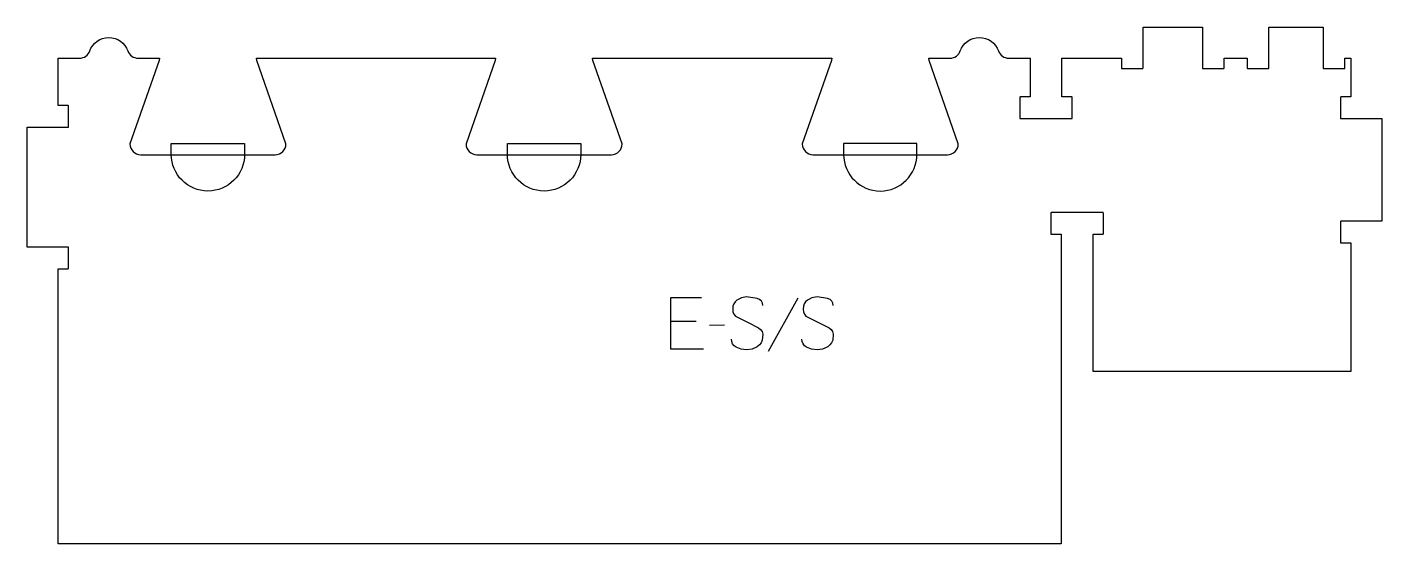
# Model space of a CAD drawing. Header units: millimetres. Extents: x -370 to 415, y -143 to 157.
import ezdxf

# ---------------------------------------------------------------- set-up
doc = ezdxf.new("R2010")
doc.units = ezdxf.units.MM
for name, color, linetype, true_color in [('1_ANYTOOL_1MMDEEP_LABELS_S', 2, 'Continuous', 0xffff00), ('4_ANYTOOL_CUTTHROUGH_OUTSI', 5, 'Continuous', 0x0000ff), ('5_ANYTOOL_HALF_MILL_9MM_IN', 3, 'Continuous', 0x00ff00)]:
    doc.layers.add(name, color=color, linetype=linetype, true_color=true_color)

msp = doc.modelspace()

# ---------------------------------------------------------------- linework, layer by layer
at = {"layer": '1_ANYTOOL_1MMDEEP_LABELS_S'}
for p, q in [((76.71, -0.47), (59.53, -31.24)), ((17.66, -13.93), (3, -13.93)), ((34.16, -16.11), (25.37, -16.2))]:
    msp.add_line(p, q, dxfattribs=at)
for points in [[(21.94, -30), (3, -30), (3, 0), (20.83, 0)], [(56.4, -4.59), (56.19, -3.2), (55.57, -2.07), (54.54, -1.2), (53.1, -0.6), (47.01, 0.34), (44.05, -0.12), (41.4, -1.5), (40.31, -2.5), (39.54, -3.7), (39.07, -5.09), (38.91, -6.69), (39.09, -8.3), (39.62, -9.69), (40.51, -10.83), (47.91, -14.57), (53.96, -17.49), (55.12, -18.47), (55.91, -19.7), (56.32, -21.19), (56.05, -24.67), (55.41, -26.19), (54.46, -27.46), (53.19, -28.5), (50.2, -29.86), (46.97, -30.34), (43.81, -29.98), (40.93, -28.8), (39.73, -27.91), (38.87, -26.84), (38.36, -25.58), (38.19, -24.13)], [(97.24, -4.59), (97.04, -3.2), (96.42, -2.07), (95.39, -1.2), (93.94, -0.6), (87.86, 0.34), (84.89, -0.12), (82.24, -1.5), (81.16, -2.5), (80.38, -3.7), (79.91, -5.09), (79.76, -6.69), (79.93, -8.3), (80.46, -9.69), (81.35, -10.83), (88.76, -14.57), (94.8, -17.49), (95.96, -18.47), (96.75, -19.7), (97.16, -21.19), (96.89, -24.67), (96.26, -26.19), (95.3, -27.46), (94.03, -28.5), (91.04, -29.86), (87.81, -30.34), (84.65, -29.98), (81.77, -28.8), (80.57, -27.91), (79.71, -26.84), (79.2, -25.58), (79.03, -24.13)]]:
    msp.add_lwpolyline(points, dxfattribs=at)
at = {"layer": '4_ANYTOOL_CUTTHROUGH_OUTSI'}
msp.add_lwpolyline([(-352.18, 138.71), (-339.78, 138.71, 0.317837), (-333.89, 142.88, -0.707107), (-311.73, 142.88, 0.317837), (-305.84, 138.71), (-293.44, 138.71), (-293.67, 137.32), (-310.57, 89.04), (-310.58, 88.96, 0.414214), (-304.33, 82.71), (-226.33, 82.71, 0.414214), (-220.08, 88.96), (-220.1, 89.04), (-237, 137.33), (-237.23, 138.71), (-98.54, 138.71), (-98.77, 137.32), (-115.67, 89.04), (-115.68, 88.96, 0.414214), (-109.43, 82.71), (-31.43, 82.71, 0.414214), (-25.18, 88.96), (-25.2, 89.04), (-42.1, 137.33), (-42.33, 138.71), (96.36, 138.71), (96.13, 137.32), (79.23, 89.04), (79.22, 88.96, 0.414214), (85.47, 82.71), (163.47, 82.71, 0.414214), (169.72, 88.96), (169.7, 89.04), (152.8, 137.33), (152.57, 138.71), (164.97, 138.71, 0.317837), (170.86, 142.88, -0.707107), (193.02, 142.88, 0.317837), (198.91, 138.71), (211.32, 138.71), (211.32, 116.21), (205.57, 116.21, 0.414214), (205.32, 115.96), (205.32, 103.96, 0.414214), (205.57, 103.71), (235.57, 103.71, 0.414214), (235.82, 103.96), (235.82, 115.96, 0.414214), (235.57, 116.21), (229.82, 116.21), (229.82, 138.71), (264.32, 138.71), (264.32, 132.96, 0.414214), (264.57, 132.71), (276.57, 132.71, 0.414214), (276.82, 132.96), (276.82, 156.71), (311.32, 156.71), (311.32, 132.96, 0.414214), (311.57, 132.71), (323.57, 132.71, 0.414214), (323.82, 132.96), (323.82, 138.71), (337.23, 138.71), (337.23, 132.96, 0.414214), (337.48, 132.71), (349.48, 132.71, 0.414214), (349.73, 132.96), (349.73, 156.71), (381.32, 156.71), (381.32, 132.96, 0.414214), (381.57, 132.71), (393.57, 132.71, 0.414214), (393.82, 132.96), (393.82, 138.71), (397.32, 138.71), (397.32, 116.21), (391.57, 116.21, 0.414214), (391.32, 115.96), (391.32, 103.96, 0.414214), (391.57, 103.71), (415.32, 103.71), (415.32, 44.21), (391.57, 44.21, 0.414214), (391.32, 43.96), (391.32, 31.96, 0.414214), (391.57, 31.71), (397.32, 31.71), (397.32, -42.79), (247.82, -42.79), (247.82, 36.71), (253.57, 36.71, 0.414214), (253.82, 36.96), (253.82, 48.96, 0.414214), (253.57, 49.21), (223.57, 49.21, 0.414214), (223.32, 48.96), (223.32, 36.96, 0.414214), (223.57, 36.71), (229.32, 36.71), (229.32, -142.79), (-352.18, -142.79), (-352.18, 16.71), (-346.43, 16.71, 0.414214), (-346.18, 16.96), (-346.18, 28.96, 0.414214), (-346.43, 29.21), (-370.18, 29.21), (-370.18, 98.71), (-346.43, 98.71, 0.414214), (-346.18, 98.96), (-346.18, 110.96, 0.414214), (-346.43, 111.21), (-352.18, 111.21)], format="xyb", close=True, dxfattribs=at)
at = {"layer": '5_ANYTOOL_HALF_MILL_9MM_IN'}
for points in [[(-244.08, 82.96, -1), (-286.58, 82.96), (-286.58, 89.21), (-244.08, 89.21)], [(-49.18, 82.96, -1), (-91.68, 82.96), (-91.68, 89.21), (-49.18, 89.21)], [(103.22, 82.96, 1), (145.72, 82.96), (145.72, 89.21), (103.22, 89.21)]]:
    msp.add_lwpolyline(points, format="xyb", close=True, dxfattribs=at)

doc.saveas('drawing.dxf')
